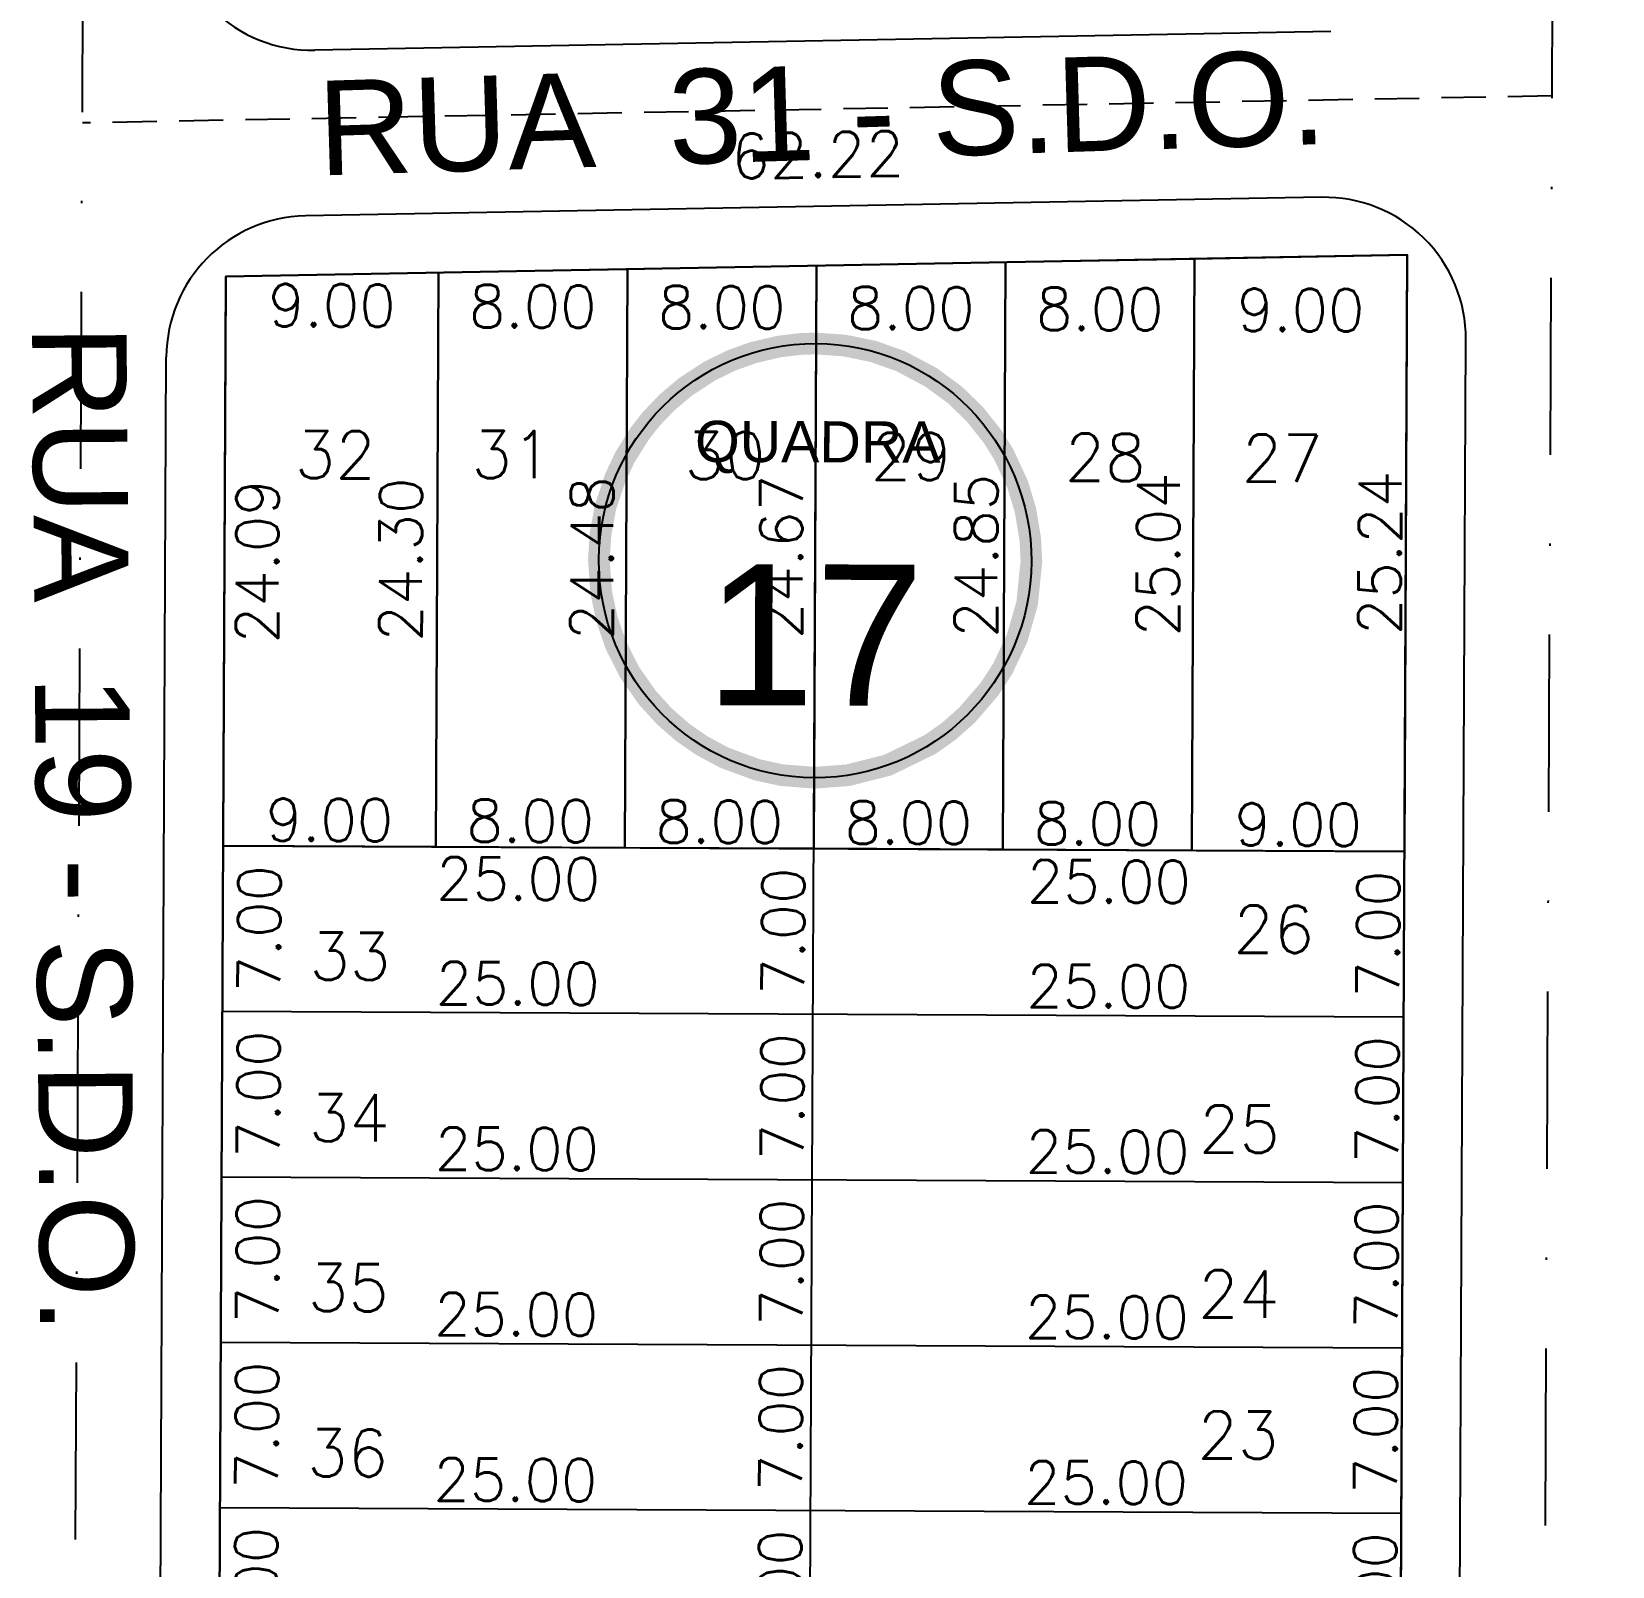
# Model space of a CAD drawing. Header units: millimetres. Extents: x -4430026 to 4783824, y 584 to 9593110.
# Drawn here: x 2796.6 to 2863.5, y 1840.2 to 1905.2 of the extents above; entities that cross this region are included whole.
import ezdxf
from ezdxf.enums import TextEntityAlignment as Align

# ---------------------------------------------------------------- set-up
doc = ezdxf.new("R2010")
doc.units = ezdxf.units.MM
doc.linetypes.add('DASHDOT', pattern=[1, 0.5, -0.25, 0, -0.25])
doc.linetypes.add('HIDDEN2', pattern=[0.1875, 0.125, -0.0625])
for name, color, linetype in [('boundary filipe', 6, 'Continuous'), ('BOUNDARY LOTES', 2, 'Continuous'), ('Calçada', 1, 'Continuous'), ('Cota', 8, 'Continuous'), ('COTAS', 8, 'Continuous'), ('Lotes', 2, 'Continuous'), ('Nomes de Ruas', 3, 'Continuous'), ('Numero de lotes', 5, 'Continuous'), ('númeraçãoquadras', 4, 'Continuous'), ('Projeção', 8, 'HIDDEN2'), ('QUADRA', 4, 'Continuous')]:
    doc.layers.add(name, color=color, linetype=linetype)
doc.styles.add('arcad1', font='romans.shx')
doc.styles.add('ARIAL', font='arial.ttf', dxfattribs={"height": 0.25})
doc.styles.add('ROMANS', font='romans.shx')
doc.styles.add('STYLE1', font='sanss___.ttf')
doc.dimstyles.new('BOLA100', dxfattribs={"dimscale": 0, "dimtxt": 1.9, "dimasz": 0.18, "dimexe": 0.18, "dimexo": 0.063, "dimgap": 0, "dimtad": 1, "dimzin": 4, "dimdsep": 46, "dimtxsty": 'ROMANS', "dimcen": 0.09, "dimse1": 1, "dimse2": 1, "dimsd1": 1, "dimsd2": 1, "dimclrt": 256, "dimaunit": 1, "dimadec": 4, "dimazin": 0, "dimtfac": 1.2, "dimtix": 1, "dimtmove": 2, "dimatfit": 3, "dimfxl": 1, "dimtvp": 2, "dimtolj": 1, "dimtzin": 4, "dimarcsym": 0})
doc.dimstyles.get("Standard").update_dxf_attribs({"dimtxt": 0.18, "dimasz": 0.18, "dimexe": 0.18, "dimexo": 0.0625, "dimgap": 0.09, "dimtad": 0, "dimtih": 1, "dimtoh": 1, "dimdec": 4, "dimzin": 0, "dimdsep": 46, "dimtxsty": 'Standard', "dimcen": 0.09, "dimadec": 0, "dimazin": 0, "dimtfac": 1, "dimtdec": 4, "dimtofl": 0, "dimtmove": 0, "dimatfit": 3, "dimfxl": 1, "dimtolj": 1, "dimtzin": 0, "dimarcsym": 0})

# ---------------------------------------------------------------- blocks, each defined once
blk = doc.blocks.new('NUM_quadra')
at = {"color": 6, "const_width": 0.02}
blk.add_lwpolyline([(-0.0134, 0.1996), (-0.034, 0.1971), (-0.0579, 0.1914), (-0.0779, 0.1842), (-0.0981, 0.1743), (-0.1208, 0.1594), (-0.1377, 0.145), (-0.1521, 0.1299), (-0.1625, 0.1166), (-0.1764, 0.0942), (-0.1852, 0.0754), (-0.1941, 0.0483), (-0.1985, 0.0243), (-0.2, 0), (-0.1977, -0.0299), (-0.1921, -0.0556), (-0.1839, -0.0786), (-0.1713, -0.1033), (-0.1546, -0.1269), (-0.1389, -0.1439), (-0.1219, -0.1586), (-0.1046, -0.1705), (-0.0831, -0.1819), (-0.0531, -0.1928), (-0.0302, -0.1977), (0, -0.2), (0.0309, -0.1976), (0.0677, -0.1882), (0.1069, -0.169), (0.124, -0.1569), (0.1407, -0.1421), (0.1614, -0.1181), (0.1737, -0.0992), (0.187, -0.071), (0.1962, -0.0386), (0.2, 0), (0.1989, 0.0205), (0.1943, 0.0473), (0.1871, 0.0707), (0.1741, 0.0984), (0.1635, 0.1151), (0.1472, 0.1354), (0.1285, 0.1533), (0.1063, 0.1694), (0.0782, 0.1841), (0.0533, 0.1928), (0.0267, 0.1982), (0, 0.2)], close=True, dxfattribs=at)
blk.add_circle((0, 0), 0.2)
at = {"color": 3, "insert": (-0.1114, 0.1285), "char_height": 0.038, "width": 0.2663, "attachment_point": 1, "style": 'STYLE1'}
blk.add_mtext('\\fArial|b0|i0|c0|p34;QUADRA', dxfattribs=at)
at = {"color": 3, "style": 'STYLE1'}
blk.add_attdef('00', text='', height=0.13, dxfattribs=at).set_placement((0, -0.1335), align=Align.CENTER)
blk = doc.blocks.new('*D14042')
at = {"layer": 'DEFPOINTS', "color": 0, "linetype": 'ByBlock'}
for p in [(2861.205, 1963.073), (2860.915, 1901.755), (2863.198, 1901.744)]:
    blk.add_point(p, dxfattribs=at)
at = {"layer": 'COTAS', "linetype": 'ByBlock', "insert": (2862.394, 1932.407), "char_height": 1.9, "attachment_point": 5, "rotation": 89.72858, "style": 'ROMANS'}
blk.add_mtext('\\A1;61.32', dxfattribs=at)
blk = doc.blocks.new('*D14043')
at = {"layer": 'DEFPOINTS', "color": 0, "linetype": 'ByBlock'}
for p in [(2860.915, 1901.755), (2798.708, 1900.612), (2860.954, 1899.592)]:
    blk.add_point(p, dxfattribs=at)
at = {"layer": 'COTAS', "linetype": 'ByBlock', "insert": (2829.834, 1899.971), "char_height": 1.9, "attachment_point": 5, "rotation": 1.0519, "style": 'ROMANS'}
blk.add_mtext('\\A1;62.22', dxfattribs=at)
blk = doc.blocks.new('*D14044')
at = {"layer": 'DEFPOINTS', "color": 0, "linetype": 'ByBlock'}
for p in [(2860.915, 1901.755), (2859.939, 1695.795), (2862.525, 1695.782)]:
    blk.add_point(p, dxfattribs=at)
at = {"layer": 'COTAS', "linetype": 'ByBlock', "insert": (2862.063, 1798.767), "char_height": 1.9, "attachment_point": 5, "rotation": 89.72858, "style": 'ROMANS'}
blk.add_mtext('\\A1;205.96', dxfattribs=at)
blk = doc.blocks.new('*D14045')
at = {"layer": 'DEFPOINTS', "color": 0, "linetype": 'ByBlock'}
for p in [(2798.708, 1900.612), (2797.733, 1694.698), (2800.04, 1694.687)]:
    blk.add_point(p, dxfattribs=at)
at = {"layer": 'COTAS', "linetype": 'ByBlock', "insert": (2799.578, 1797.649), "char_height": 1.9, "attachment_point": 5, "rotation": 89.72858, "style": 'ROMANS'}
blk.add_mtext('\\A1;205.92', dxfattribs=at)
blk = doc.blocks.new('*D12993')
at = {"layer": 'DEFPOINTS', "color": 0}
for p in [(2804.781, 1894.821), (2809.771, 1894.797), (2804.667, 1870.733)]:
    blk.add_point(p, dxfattribs=at)
at = {"layer": 'Cota', "color": 41, "insert": (2806.114, 1882.771), "char_height": 1.8, "attachment_point": 5, "rotation": 89.72858, "style": 'ROMANS'}
blk.add_mtext('\\A1;24.09', dxfattribs=at)
blk = doc.blocks.new('*D12994')
at = {"layer": 'DEFPOINTS', "color": 0}
for p in [(2813.782, 1894.986), (2813.667, 1870.691), (2815.725, 1870.681)]:
    blk.add_point(p, dxfattribs=at)
at = {"layer": 'Cota', "color": 41, "insert": (2812.183, 1882.846), "char_height": 1.8, "attachment_point": 5, "rotation": 89.72858, "style": 'ROMANS'}
blk.add_mtext('\\A1;24.30', dxfattribs=at)
blk = doc.blocks.new('*D12995')
at = {"layer": 'DEFPOINTS', "color": 0}
for p in [(2821.783, 1895.133), (2821.667, 1870.653), (2823.817, 1870.643)]:
    blk.add_point(p, dxfattribs=at)
at = {"layer": 'Cota', "color": 41, "insert": (2820.275, 1882.9), "char_height": 1.8, "attachment_point": 5, "rotation": 89.72858, "style": 'ROMANS'}
blk.add_mtext('\\A1;24.48', dxfattribs=at)
blk = doc.blocks.new('*D12996')
at = {"layer": 'DEFPOINTS', "color": 0}
for p in [(2829.784, 1895.28), (2829.667, 1870.615), (2831.832, 1870.605)]:
    blk.add_point(p, dxfattribs=at)
at = {"layer": 'Cota', "color": 41, "insert": (2828.29, 1882.954), "char_height": 1.8, "attachment_point": 5, "rotation": 89.72858, "style": 'ROMANS'}
blk.add_mtext('\\A1;24.67', dxfattribs=at)
blk = doc.blocks.new('*D12997')
at = {"layer": 'DEFPOINTS', "color": 0}
for p in [(2837.784, 1895.427), (2840.197, 1895.416), (2837.667, 1870.577)]:
    blk.add_point(p, dxfattribs=at)
at = {"layer": 'Cota', "color": 41, "insert": (2836.538, 1883.008), "char_height": 1.8, "attachment_point": 5, "rotation": 89.72858, "style": 'ROMANS'}
blk.add_mtext('\\A1;24.85', dxfattribs=at)
blk = doc.blocks.new('*D12998')
at = {"layer": 'DEFPOINTS', "color": 0}
for p in [(2845.785, 1895.574), (2845.667, 1870.539), (2847.782, 1870.529)]:
    blk.add_point(p, dxfattribs=at)
at = {"layer": 'Cota', "color": 41, "insert": (2844.241, 1883.064), "char_height": 1.8, "attachment_point": 5, "rotation": 89.72858, "style": 'ROMANS'}
blk.add_mtext('\\A1;25.04', dxfattribs=at)
blk = doc.blocks.new('*D12999')
at = {"layer": 'DEFPOINTS', "color": 0}
for p in [(2854.786, 1895.739), (2854.666, 1870.496), (2857.166, 1870.485)]:
    blk.add_point(p, dxfattribs=at)
at = {"layer": 'Cota', "color": 41, "insert": (2853.626, 1883.123), "char_height": 1.8, "attachment_point": 5, "rotation": 89.72858, "style": 'ROMANS'}
blk.add_mtext('\\A1;25.24', dxfattribs=at)
blk = doc.blocks.new('*D13000')
at = {"layer": 'DEFPOINTS', "color": 0}
for p in [(2804.781, 1894.821), (2813.781, 1894.778), (2813.758, 1889.975)]:
    blk.add_point(p, dxfattribs=at)
at = {"layer": 'Cota', "color": 41, "insert": (2809.275, 1893.596), "char_height": 1.8, "attachment_point": 5, "rotation": 359.72858, "style": 'ROMANS'}
blk.add_mtext('\\A1;9.00', dxfattribs=at)
blk = doc.blocks.new('*D13001')
at = {"layer": 'DEFPOINTS', "color": 0}
for p in [(2813.781, 1894.778), (2821.783, 1895.133), (2821.758, 1889.937)]:
    blk.add_point(p, dxfattribs=at)
at = {"layer": 'Cota', "color": 41, "insert": (2817.775, 1893.556), "char_height": 1.8, "attachment_point": 5, "rotation": 359.72858, "style": 'ROMANS'}
blk.add_mtext('\\A1;8.00', dxfattribs=at)
blk = doc.blocks.new('*D13002')
at = {"layer": 'DEFPOINTS', "color": 0}
for p in [(2821.783, 1895.133), (2829.783, 1895.095), (2829.758, 1889.899)]:
    blk.add_point(p, dxfattribs=at)
at = {"layer": 'Cota', "color": 41, "insert": (2825.775, 1893.518), "char_height": 1.8, "attachment_point": 5, "rotation": 359.72858, "style": 'ROMANS'}
blk.add_mtext('\\A1;8.00', dxfattribs=at)
blk = doc.blocks.new('*D13003')
at = {"layer": 'DEFPOINTS', "color": 0}
for p in [(2829.783, 1895.095), (2837.783, 1895.057), (2837.758, 1889.861)]:
    blk.add_point(p, dxfattribs=at)
at = {"layer": 'Cota', "color": 41, "insert": (2833.775, 1893.48), "char_height": 1.8, "attachment_point": 5, "rotation": 359.72858, "style": 'ROMANS'}
blk.add_mtext('\\A1;8.00', dxfattribs=at)
blk = doc.blocks.new('*D13004')
at = {"layer": 'DEFPOINTS', "color": 0}
for p in [(2845.785, 1895.574), (2837.783, 1895.057), (2845.758, 1889.824)]:
    blk.add_point(p, dxfattribs=at)
at = {"layer": 'Cota', "color": 41, "insert": (2841.775, 1893.442), "char_height": 1.8, "attachment_point": 5, "rotation": 359.72858, "style": 'ROMANS'}
blk.add_mtext('\\A1;8.00', dxfattribs=at)
blk = doc.blocks.new('*D13005')
at = {"layer": 'DEFPOINTS', "color": 0}
for p in [(2845.785, 1895.574), (2854.785, 1895.531), (2854.758, 1889.781)]:
    blk.add_point(p, dxfattribs=at)
at = {"layer": 'Cota', "color": 41, "insert": (2850.275, 1893.402), "char_height": 1.8, "attachment_point": 5, "rotation": 359.72858, "style": 'ROMANS'}
blk.add_mtext('\\A1;9.00', dxfattribs=at)
blk = doc.blocks.new('*D13006')
at = {"layer": 'DEFPOINTS', "color": 0}
for p in [(2804.667, 1870.733), (2813.667, 1870.691), (2813.655, 1868.208)]:
    blk.add_point(p, dxfattribs=at)
at = {"layer": 'Cota', "color": 41, "insert": (2809.172, 1871.829), "char_height": 1.8, "attachment_point": 5, "rotation": 359.72858, "style": 'ROMANS'}
blk.add_mtext('\\A1;9.00', dxfattribs=at)
blk = doc.blocks.new('*D13007')
at = {"layer": 'DEFPOINTS', "color": 0}
for p in [(2813.667, 1870.691), (2821.667, 1870.653), (2821.655, 1868.17)]:
    blk.add_point(p, dxfattribs=at)
at = {"layer": 'Cota', "color": 41, "insert": (2817.672, 1871.789), "char_height": 1.8, "attachment_point": 5, "rotation": 359.72858, "style": 'ROMANS'}
blk.add_mtext('\\A1;8.00', dxfattribs=at)
blk = doc.blocks.new('*D13008')
at = {"layer": 'DEFPOINTS', "color": 0}
for p in [(2821.667, 1870.653), (2829.667, 1870.615), (2829.655, 1868.132)]:
    blk.add_point(p, dxfattribs=at)
at = {"layer": 'Cota', "color": 41, "insert": (2825.672, 1871.751), "char_height": 1.8, "attachment_point": 5, "rotation": 359.72858, "style": 'ROMANS'}
blk.add_mtext('\\A1;8.00', dxfattribs=at)
blk = doc.blocks.new('*D13009')
at = {"layer": 'DEFPOINTS', "color": 0}
for p in [(2829.667, 1870.615), (2837.667, 1870.577), (2837.655, 1868.095)]:
    blk.add_point(p, dxfattribs=at)
at = {"layer": 'Cota', "color": 41, "insert": (2833.672, 1871.713), "char_height": 1.8, "attachment_point": 5, "rotation": 359.72858, "style": 'ROMANS'}
blk.add_mtext('\\A1;8.00', dxfattribs=at)
blk = doc.blocks.new('*D13010')
at = {"layer": 'DEFPOINTS', "color": 0}
for p in [(2837.667, 1870.577), (2845.667, 1870.539), (2845.655, 1868.057)]:
    blk.add_point(p, dxfattribs=at)
at = {"layer": 'Cota', "color": 41, "insert": (2841.672, 1871.676), "char_height": 1.8, "attachment_point": 5, "rotation": 359.72858, "style": 'ROMANS'}
blk.add_mtext('\\A1;8.00', dxfattribs=at)
blk = doc.blocks.new('*D13011')
at = {"layer": 'DEFPOINTS', "color": 0}
for p in [(2845.667, 1870.539), (2854.666, 1870.496), (2854.655, 1868.014)]:
    blk.add_point(p, dxfattribs=at)
at = {"layer": 'Cota', "color": 41, "insert": (2850.172, 1871.635), "char_height": 1.8, "attachment_point": 5, "rotation": 359.72858, "style": 'ROMANS'}
blk.add_mtext('\\A1;9.00', dxfattribs=at)
blk = doc.blocks.new('*D13012')
at = {"layer": 'DEFPOINTS', "color": 0}
for p in [(2804.667, 1870.733), (2804.634, 1863.733), (2809.779, 1863.709)]:
    blk.add_point(p, dxfattribs=at)
at = {"layer": 'Cota', "color": 41, "insert": (2806.196, 1867.226), "char_height": 1.8, "attachment_point": 5, "rotation": 89.72858, "style": 'ROMANS'}
blk.add_mtext('\\A1;7.00', dxfattribs=at)
blk = doc.blocks.new('*D13013')
at = {"layer": 'DEFPOINTS', "color": 0}
for p in [(2804.634, 1863.733), (2829.634, 1863.615), (2829.622, 1861.25)]:
    blk.add_point(p, dxfattribs=at)
at = {"layer": 'Cota', "color": 41, "insert": (2817.14, 1864.91), "char_height": 1.8, "attachment_point": 5, "rotation": 359.72858, "style": 'ROMANS'}
blk.add_mtext('\\A1;25.00', dxfattribs=at)
blk = doc.blocks.new('*D13014')
at = {"layer": 'DEFPOINTS', "color": 0}
for p in [(2829.634, 1863.615), (2854.633, 1863.497), (2854.622, 1861.132)]:
    blk.add_point(p, dxfattribs=at)
at = {"layer": 'Cota', "color": 41, "insert": (2842.139, 1864.791), "char_height": 1.8, "attachment_point": 5, "rotation": 359.72858, "style": 'ROMANS'}
blk.add_mtext('\\A1;25.00', dxfattribs=at)
blk = doc.blocks.new('*D13015')
at = {"layer": 'DEFPOINTS', "color": 0}
for p in [(2854.666, 1870.496), (2854.633, 1863.497), (2857.133, 1863.485)]:
    blk.add_point(p, dxfattribs=at)
at = {"layer": 'Cota', "color": 41, "insert": (2853.55, 1867.002), "char_height": 1.8, "attachment_point": 5, "rotation": 89.72858, "style": 'ROMANS'}
blk.add_mtext('\\A1;7.00', dxfattribs=at)
blk = doc.blocks.new('*D13016')
at = {"layer": 'DEFPOINTS', "color": 0}
for p in [(2827.864, 1870.623), (2827.831, 1863.623), (2831.954, 1863.604)]:
    blk.add_point(p, dxfattribs=at)
at = {"layer": 'Cota', "color": 41, "insert": (2828.371, 1867.121), "char_height": 1.8, "attachment_point": 5, "rotation": 89.72858, "style": 'ROMANS'}
blk.add_mtext('\\A1;7.00', dxfattribs=at)
blk = doc.blocks.new('*D13017')
at = {"layer": 'DEFPOINTS', "color": 0}
for p in [(2804.667, 1870.733), (2829.667, 1870.615), (2829.643, 1865.681)]:
    blk.add_point(p, dxfattribs=at)
at = {"layer": 'Cota', "color": 41, "insert": (2817.161, 1869.341), "char_height": 1.8, "attachment_point": 5, "rotation": 359.72858, "style": 'ROMANS'}
blk.add_mtext('\\A1;25.00', dxfattribs=at)
blk = doc.blocks.new('*D13018')
at = {"layer": 'DEFPOINTS', "color": 0}
for p in [(2829.667, 1870.615), (2854.666, 1870.496), (2854.643, 1865.563)]:
    blk.add_point(p, dxfattribs=at)
at = {"layer": 'Cota', "color": 41, "insert": (2842.16, 1869.222), "char_height": 1.8, "attachment_point": 5, "rotation": 359.72858, "style": 'ROMANS'}
blk.add_mtext('\\A1;25.00', dxfattribs=at)
blk = doc.blocks.new('*D13019')
at = {"layer": 'DEFPOINTS', "color": 0}
for p in [(2804.634, 1863.733), (2804.601, 1856.733), (2809.746, 1856.709)]:
    blk.add_point(p, dxfattribs=at)
at = {"layer": 'Cota', "color": 41, "insert": (2806.163, 1860.226), "char_height": 1.8, "attachment_point": 5, "rotation": 89.72858, "style": 'ROMANS'}
blk.add_mtext('\\A1;7.00', dxfattribs=at)
blk = doc.blocks.new('*D13020')
at = {"layer": 'DEFPOINTS', "color": 0}
for p in [(2804.601, 1856.733), (2829.6, 1856.615), (2829.589, 1854.25)]:
    blk.add_point(p, dxfattribs=at)
at = {"layer": 'Cota', "color": 41, "insert": (2817.106, 1857.91), "char_height": 1.8, "attachment_point": 5, "rotation": 359.72858, "style": 'ROMANS'}
blk.add_mtext('\\A1;25.00', dxfattribs=at)
blk = doc.blocks.new('*D13021')
at = {"layer": 'DEFPOINTS', "color": 0}
for p in [(2829.6, 1856.615), (2854.6, 1856.497), (2854.589, 1854.132)]:
    blk.add_point(p, dxfattribs=at)
at = {"layer": 'Cota', "color": 41, "insert": (2842.106, 1857.791), "char_height": 1.8, "attachment_point": 5, "rotation": 359.72858, "style": 'ROMANS'}
blk.add_mtext('\\A1;25.00', dxfattribs=at)
blk = doc.blocks.new('*D13022')
at = {"layer": 'DEFPOINTS', "color": 0}
for p in [(2854.633, 1863.497), (2854.6, 1856.497), (2857.1, 1856.485)]:
    blk.add_point(p, dxfattribs=at)
at = {"layer": 'Cota', "color": 41, "insert": (2853.517, 1860.002), "char_height": 1.8, "attachment_point": 5, "rotation": 89.72858, "style": 'ROMANS'}
blk.add_mtext('\\A1;7.00', dxfattribs=at)
blk = doc.blocks.new('*D13023')
at = {"layer": 'DEFPOINTS', "color": 0}
for p in [(2827.831, 1863.623), (2827.798, 1856.624), (2831.921, 1856.604)]:
    blk.add_point(p, dxfattribs=at)
at = {"layer": 'Cota', "color": 41, "insert": (2828.338, 1860.121), "char_height": 1.8, "attachment_point": 5, "rotation": 89.72858, "style": 'ROMANS'}
blk.add_mtext('\\A1;7.00', dxfattribs=at)
blk = doc.blocks.new('*D13024')
at = {"layer": 'DEFPOINTS', "color": 0}
for p in [(2804.601, 1856.733), (2804.568, 1849.734), (2809.713, 1849.709)]:
    blk.add_point(p, dxfattribs=at)
at = {"layer": 'Cota', "color": 41, "insert": (2806.13, 1853.226), "char_height": 1.8, "attachment_point": 5, "rotation": 89.72858, "style": 'ROMANS'}
blk.add_mtext('\\A1;7.00', dxfattribs=at)
blk = doc.blocks.new('*D13025')
at = {"layer": 'DEFPOINTS', "color": 0}
for p in [(2804.568, 1849.734), (2829.567, 1849.615), (2829.556, 1847.251)]:
    blk.add_point(p, dxfattribs=at)
at = {"layer": 'Cota', "color": 41, "insert": (2817.073, 1850.91), "char_height": 1.8, "attachment_point": 5, "rotation": 359.72858, "style": 'ROMANS'}
blk.add_mtext('\\A1;25.00', dxfattribs=at)
blk = doc.blocks.new('*D13026')
at = {"layer": 'DEFPOINTS', "color": 0}
for p in [(2829.567, 1849.615), (2854.567, 1849.497), (2854.556, 1847.132)]:
    blk.add_point(p, dxfattribs=at)
at = {"layer": 'Cota', "color": 41, "insert": (2842.073, 1850.791), "char_height": 1.8, "attachment_point": 5, "rotation": 359.72858, "style": 'ROMANS'}
blk.add_mtext('\\A1;25.00', dxfattribs=at)
blk = doc.blocks.new('*D13027')
at = {"layer": 'DEFPOINTS', "color": 0}
for p in [(2854.6, 1856.497), (2854.567, 1849.497), (2857.067, 1849.485)]:
    blk.add_point(p, dxfattribs=at)
at = {"layer": 'Cota', "color": 41, "insert": (2853.484, 1853.002), "char_height": 1.8, "attachment_point": 5, "rotation": 89.72858, "style": 'ROMANS'}
blk.add_mtext('\\A1;7.00', dxfattribs=at)
blk = doc.blocks.new('*D13028')
at = {"layer": 'DEFPOINTS', "color": 0}
for p in [(2827.798, 1856.624), (2827.764, 1849.624), (2831.888, 1849.604)]:
    blk.add_point(p, dxfattribs=at)
at = {"layer": 'Cota', "color": 41, "insert": (2828.305, 1853.121), "char_height": 1.8, "attachment_point": 5, "rotation": 89.72858, "style": 'ROMANS'}
blk.add_mtext('\\A1;7.00', dxfattribs=at)
blk = doc.blocks.new('*D13029')
at = {"layer": 'DEFPOINTS', "color": 0}
for p in [(2804.568, 1849.734), (2804.534, 1842.734), (2809.68, 1842.709)]:
    blk.add_point(p, dxfattribs=at)
at = {"layer": 'Cota', "color": 41, "insert": (2806.097, 1846.226), "char_height": 1.8, "attachment_point": 5, "rotation": 89.72858, "style": 'ROMANS'}
blk.add_mtext('\\A1;7.00', dxfattribs=at)
blk = doc.blocks.new('*D13030')
at = {"layer": 'DEFPOINTS', "color": 0}
for p in [(2804.534, 1842.734), (2829.534, 1842.615), (2829.523, 1840.251)]:
    blk.add_point(p, dxfattribs=at)
at = {"layer": 'Cota', "color": 41, "insert": (2817.04, 1843.91), "char_height": 1.8, "attachment_point": 5, "rotation": 359.72858, "style": 'ROMANS'}
blk.add_mtext('\\A1;25.00', dxfattribs=at)
blk = doc.blocks.new('*D13031')
at = {"layer": 'DEFPOINTS', "color": 0}
for p in [(2829.534, 1842.615), (2854.534, 1842.497), (2854.523, 1840.132)]:
    blk.add_point(p, dxfattribs=at)
at = {"layer": 'Cota', "color": 41, "insert": (2842.04, 1843.791), "char_height": 1.8, "attachment_point": 5, "rotation": 359.72858, "style": 'ROMANS'}
blk.add_mtext('\\A1;25.00', dxfattribs=at)
blk = doc.blocks.new('*D12072')
at = {"layer": 'DEFPOINTS', "color": 0}
for p in [(2854.567, 1849.497), (2854.534, 1842.497), (2857.034, 1842.485)]:
    blk.add_point(p, dxfattribs=at)
at = {"layer": 'Cota', "color": 41, "insert": (2853.45, 1846.002), "char_height": 1.8, "attachment_point": 5, "rotation": 89.72858, "style": 'ROMANS'}
blk.add_mtext('\\A1;7.00', dxfattribs=at)
blk = doc.blocks.new('*D12073')
at = {"layer": 'DEFPOINTS', "color": 0}
for p in [(2827.764, 1849.624), (2827.731, 1842.624), (2831.855, 1842.604)]:
    blk.add_point(p, dxfattribs=at)
at = {"layer": 'Cota', "color": 41, "insert": (2828.272, 1846.121), "char_height": 1.8, "attachment_point": 5, "rotation": 89.72858, "style": 'ROMANS'}
blk.add_mtext('\\A1;7.00', dxfattribs=at)
blk = doc.blocks.new('*D12074')
at = {"layer": 'DEFPOINTS', "color": 0}
for p in [(2804.534, 1842.734), (2804.501, 1835.734), (2809.647, 1835.709)]:
    blk.add_point(p, dxfattribs=at)
at = {"layer": 'Cota', "color": 41, "insert": (2806.063, 1839.226), "char_height": 1.8, "attachment_point": 5, "rotation": 89.72858, "style": 'ROMANS'}
blk.add_mtext('\\A1;7.00', dxfattribs=at)
blk = doc.blocks.new('*D12077')
at = {"layer": 'DEFPOINTS', "color": 0}
for p in [(2854.534, 1842.497), (2854.501, 1835.497), (2857.001, 1835.485)]:
    blk.add_point(p, dxfattribs=at)
at = {"layer": 'Cota', "color": 41, "insert": (2853.417, 1839.002), "char_height": 1.8, "attachment_point": 5, "rotation": 89.72858, "style": 'ROMANS'}
blk.add_mtext('\\A1;7.00', dxfattribs=at)
blk = doc.blocks.new('*D12078')
at = {"layer": 'DEFPOINTS', "color": 0}
for p in [(2827.731, 1842.624), (2827.698, 1835.624), (2831.822, 1835.604)]:
    blk.add_point(p, dxfattribs=at)
at = {"layer": 'Cota', "color": 41, "insert": (2828.238, 1839.121), "char_height": 1.8, "attachment_point": 5, "rotation": 89.72858, "style": 'ROMANS'}
blk.add_mtext('\\A1;7.00', dxfattribs=at)

msp = doc.modelspace()

# ---------------------------------------------------------------- linework, layer by layer
at = {"layer": 'boundary filipe', "linetype": 'ByBlock'}
for p, q in [((2853.895, 1707.729, 2.439), (2854.785, 1895.541, 2.439)), ((2804.78, 1894.623, 2.439), (2803.89, 1706.811, 2.439))]:
    msp.add_line(p, q, dxfattribs=at)
at = {"layer": 'boundary filipe', "elevation": 2.439}
msp.add_lwpolyline([(2854.781, 1895.739), (2804.777, 1894.821), (2803.883, 1705.263), (2853.888, 1706.182), (2854.781, 1895.739)], dxfattribs=at)
at = {"layer": 'BOUNDARY LOTES', "elevation": 2.439}
for points in [[(2829.784, 1895.28), (2837.784, 1895.427), (2837.667, 1870.577), (2829.667, 1870.615), (2829.784, 1895.28)], [(2837.784, 1895.427), (2845.785, 1895.574), (2845.667, 1870.539), (2837.667, 1870.577), (2837.784, 1895.427)], [(2845.785, 1895.574), (2854.786, 1895.739), (2854.666, 1870.496), (2845.667, 1870.539), (2845.785, 1895.574)], [(2804.781, 1894.821), (2813.782, 1894.986), (2813.667, 1870.691), (2804.667, 1870.733), (2804.781, 1894.821)], [(2813.782, 1894.986), (2821.783, 1895.133), (2821.667, 1870.653), (2813.667, 1870.691), (2813.782, 1894.986)], [(2821.783, 1895.133), (2829.784, 1895.28), (2829.667, 1870.615), (2821.667, 1870.653), (2821.783, 1895.133)]]:
    msp.add_lwpolyline(points, dxfattribs=at)
at = {"layer": 'Calçada'}
for p, q in [((2851.549, 1905.182, 2.439), (2808.544, 1904.392, 2.439)), ((2851.159, 1898.173, 2.439), (2808.155, 1897.383, 2.439)), ((2856.404, 1709.589, 2.439), (2857.269, 1892.146, 2.439)), ((2801.4, 1708.856, 2.439), (2802.265, 1891.413, 2.439))]:
    msp.add_line(p, q, dxfattribs=at)
for centre, start, end in [((2851.269, 1892.174, 2.439), 359.72858, 91.0519), ((2808.265, 1891.384, 2.439), 91.0519, 179.72858)]:
    msp.add_arc(centre, 6, start, end, dxfattribs=at)
msp.add_ellipse((2808.434, 1910.39, 2.439), major_axis=(-6, 0.028), ratio=0.99981, start_param=0, end_param=1.593897, dxfattribs=at)
at = {"layer": 'Lotes'}
for p, q in [((2837.667, 1870.577, 2.439), (2837.784, 1895.427, 2.439)), ((2845.667, 1870.539, 2.439), (2845.785, 1895.574, 2.439)), ((2813.667, 1870.691, 2.439), (2813.782, 1894.986, 2.439)), ((2821.667, 1870.653, 2.439), (2821.783, 1895.133, 2.439)), ((2828.886, 1705.722, 2.439), (2829.784, 1895.28, 2.439)), ((2804.667, 1870.733, 2.439), (2854.666, 1870.496, 2.439)), ((2804.634, 1863.733, 2.439), (2854.633, 1863.497, 2.439)), ((2804.601, 1856.733, 2.439), (2854.6, 1856.497, 2.439)), ((2804.568, 1849.734, 2.439), (2854.567, 1849.497, 2.439)), ((2804.534, 1842.734, 2.439), (2854.534, 1842.497, 2.439))]:
    msp.add_line(p, q, dxfattribs=at)
at = {"layer": 'Projeção', "linetype": 'DASHDOT', "ltscale": 15}
for p, q in [((2859.058, 1509.775, 2.439), (2861.205, 1963.073, 2.439)), ((2796.854, 1509.184, 2.439), (2798.999, 1961.957, 2.439))]:
    msp.add_line(p, q, dxfattribs=at)
at = {"layer": 'Projeção', "ltscale": 15}
msp.add_line((2860.918, 1902.462, 2.439), (2798.712, 1901.32, 2.439), dxfattribs=at)
at = {"layer": 'QUADRA', "elevation": 2.439}
msp.add_lwpolyline([(2854.786, 1895.739), (2853.888, 1706.181), (2803.883, 1705.263), (2804.781, 1894.821)], close=True, dxfattribs=at)

# ---------------------------------------------------------------- block references
at = {"layer": 'númeraçãoquadras', "linetype": 'ByBlock', "extrusion": (0.084423, -0.000343131, 0.99643)}
ref = msp.add_blockref('NUM_quadra', (1894.286, -2811.768, 240.678), dxfattribs=dict(at, xscale=45.93175888062505, yscale=45.93175888063583, zscale=45.9317585301846, rotation=270.0385460290153))
ref.add_attrib('00', '17', dxfattribs={"layer": '0', "color": 3, "extrusion": (0.084423, -0.000343131, 0.99643), "height": 5.9711, "rotation": 270.03855, "style": 'STYLE1'}).set_placement((1888.156, -2811.772, 240.678), align=Align.CENTER)

# ---------------------------------------------------------------- texts
at = {"layer": 'Nomes de Ruas', "extrusion": (-0.084988, 0.016854, 0.996239), "style": 'ARIAL'}
msp.add_text('RUA  31 - S.D.O.', height=4, rotation=102.96746, dxfattribs=at).set_placement((-2409.179, 2376.907, -204.272))
msp.add_text('RUA  31 - S.D.O.', height=4, rotation=102.96746, dxfattribs=at).set_placement((-2409.179, 2376.907, -204.272))
at = {"layer": 'Nomes de Ruas', "extrusion": (0.018825, 0.084574, 0.996239), "style": 'ARIAL'}
msp.add_text('RUA  19 - S.D.O.', height=4, rotation=102.96746, dxfattribs=at).set_placement((-2318.534, -2445.724, 215.154))
msp.add_text('RUA  19 - S.D.O.', height=4, rotation=102.96746, dxfattribs=at).set_placement((-2318.534, -2445.724, 215.154))
at = {"layer": 'Numero de lotes', "style": 'arcad1'}
for s, p in [('32', (2809.417, 1887.28, 2.439)), ('31', (2816.893, 1887.29, 2.439)), ('30', (2825.908, 1887.247, 2.439)), ('29', (2833.796, 1887.209, 2.439)), ('28', (2842.005, 1887.171, 2.439)), ('27', (2849.491, 1887.135, 2.439)), ('26', (2849.134, 1867.203, 2.439)), ('33', (2810.038, 1866.061, 2.439)), ('34', (2810.005, 1859.227, 2.439)), ('25', (2847.682, 1858.749, 2.439)), ('35', (2809.971, 1852.041, 2.439)), ('24', (2847.649, 1851.771, 2.439)), ('23', (2847.621, 1845.805, 2.439)), ('36', (2809.938, 1845.047, 2.439))]:
    msp.add_text(s, height=2, rotation=359.72858, dxfattribs=at).set_placement(p, align=Align.MIDDLE_CENTER)

# ---------------------------------------------------------------- dimensions: what is measured, and where the dimension line sits
at = {"layer": 'Cota'}
for p1, p2, distance, picture, middle in [((2837.667, 1870.577, 2.439), (2837.784, 1895.427, 2.439), -2.412, '*D12997', (2836.538, 1883.008, 2.439)), ((2845.785, 1895.574, 2.439), (2845.667, 1870.539, 2.439), 2.115, '*D12998', (2844.241, 1883.064, 2.439)), ((2854.786, 1895.739, 2.439), (2854.666, 1870.496, 2.439), 2.5, '*D12999', (2853.626, 1883.123, 2.439)), ((2804.667, 1870.733, 2.439), (2804.781, 1894.821, 2.439), -4.99, '*D12993', (2806.114, 1882.771, 2.439)), ((2804.781, 1894.821, 2.439), (2813.781, 1894.778, 2.439), -4.803, '*D13000', (2809.275, 1893.596, 2.439)), ((2813.782, 1894.986, 2.439), (2813.667, 1870.691, 2.439), 2.059, '*D12994', (2812.183, 1882.846, 2.439)), ((2821.783, 1895.133, 2.439), (2821.667, 1870.653, 2.439), 2.151, '*D12995', (2820.275, 1882.9, 2.439)), ((2829.784, 1895.28, 2.439), (2829.667, 1870.615, 2.439), 2.165, '*D12996', (2828.29, 1882.954, 2.439)), ((2804.667, 1870.733, 2.439), (2813.667, 1870.691, 2.439), -2.482, '*D13006', (2809.172, 1871.829, 2.439)), ((2804.667, 1870.733, 2.439), (2804.634, 1863.733, 2.439), 5.146, '*D13012', (2806.196, 1867.226, 2.439)), ((2804.667, 1870.733, 2.439), (2829.667, 1870.615, 2.439), -4.933, '*D13017', (2817.161, 1869.341, 2.439)), ((2827.864, 1870.623, 2.439), (2827.831, 1863.623, 2.439), 4.124, '*D13016', (2828.371, 1867.121, 2.439)), ((2854.666, 1870.496, 2.439), (2854.633, 1863.497, 2.439), 2.5, '*D13015', (2853.55, 1867.002, 2.439)), ((2804.634, 1863.733, 2.439), (2829.634, 1863.615, 2.439), -2.365, '*D13013', (2817.14, 1864.91, 2.439)), ((2804.634, 1863.733, 2.439), (2804.601, 1856.733, 2.439), 5.146, '*D13019', (2806.163, 1860.226, 2.439)), ((2827.831, 1863.623, 2.439), (2827.798, 1856.624, 2.439), 4.124, '*D13023', (2828.338, 1860.121, 2.439)), ((2854.633, 1863.497, 2.439), (2854.6, 1856.497, 2.439), 2.5, '*D13022', (2853.517, 1860.002, 2.439)), ((2804.601, 1856.733, 2.439), (2829.6, 1856.615, 2.439), -2.365, '*D13020', (2817.106, 1857.91, 2.439)), ((2804.601, 1856.733, 2.439), (2804.568, 1849.734, 2.439), 5.146, '*D13024', (2806.13, 1853.226, 2.439)), ((2827.798, 1856.624, 2.439), (2827.764, 1849.624, 2.439), 4.124, '*D13028', (2828.305, 1853.121, 2.439)), ((2854.6, 1856.497, 2.439), (2854.567, 1849.497, 2.439), 2.5, '*D13027', (2853.484, 1853.002, 2.439)), ((2804.568, 1849.734, 2.439), (2829.567, 1849.615, 2.439), -2.365, '*D13025', (2817.073, 1850.91, 2.439)), ((2804.568, 1849.734, 2.439), (2804.534, 1842.734, 2.439), 5.146, '*D13029', (2806.097, 1846.226, 2.439)), ((2827.764, 1849.624, 2.439), (2827.731, 1842.624, 2.439), 4.124, '*D12073', (2828.272, 1846.121, 2.439)), ((2854.567, 1849.497, 2.439), (2854.534, 1842.497, 2.439), 2.5, '*D12072', (2853.45, 1846.002, 2.439)), ((2804.534, 1842.734, 2.439), (2829.534, 1842.615, 2.439), -2.365, '*D13030', (2817.04, 1843.91, 2.439)), ((2804.534, 1842.734, 2.439), (2804.501, 1835.734, 2.439), 5.146, '*D12074', (2806.063, 1839.226, 2.439)), ((2827.731, 1842.624, 2.439), (2827.698, 1835.624, 2.439), 4.124, '*D12078', (2828.238, 1839.121, 2.439)), ((2854.534, 1842.497, 2.439), (2854.501, 1835.497, 2.439), 2.5, '*D12077', (2853.417, 1839.002, 2.439))]:
    dim = msp.add_aligned_dim(p1=p1, p2=p2, distance=distance, dimstyle='Standard', override={"dimtxt": 1.8, "dimexo": 0.063, "dimgap": 0, "dimtih": 0, "dimtoh": 0, "dimdec": 2, "dimzin": 4, "dimtxsty": 'ROMANS', "dimse1": 1, "dimse2": 1, "dimsd1": 1, "dimsd2": 1, "dimclrt": 41, "dimtfac": 1.2, "dimtdec": 2, "dimtix": 1, "dimtofl": 1, "dimtmove": 2, "dimfxl": 0.18, "dimfxlon": 1, "dimtvp": 2, "dimtzin": 4}, dxfattribs=at)
    dim.commit()
    dim.dimension.update_dxf_attribs({"geometry": picture, "text_midpoint": middle})
for base, p1, p2, picture, middle in [((2845.758, 1889.824, 2.439), (2837.783, 1895.057, 2.439), (2845.785, 1895.574, 2.439), '*D13004', (2841.775, 1893.442, 2.439)), ((2854.758, 1889.781, 2.439), (2845.785, 1895.574, 2.439), (2854.785, 1895.531, 2.439), '*D13005', (2850.275, 1893.402, 2.439)), ((2821.758, 1889.937, 2.439), (2813.781, 1894.778, 2.439), (2821.783, 1895.133, 2.439), '*D13001', (2817.775, 1893.556, 2.439)), ((2829.758, 1889.899, 2.439), (2821.783, 1895.133, 2.439), (2829.783, 1895.095, 2.439), '*D13002', (2825.775, 1893.518, 2.439)), ((2837.758, 1889.861, 2.439), (2829.783, 1895.095, 2.439), (2837.783, 1895.057, 2.439), '*D13003', (2833.775, 1893.48, 2.439)), ((2821.655, 1868.17, 2.439), (2813.667, 1870.691, 2.439), (2821.667, 1870.653, 2.439), '*D13007', (2817.672, 1871.789, 2.439)), ((2829.655, 1868.132, 2.439), (2821.667, 1870.653, 2.439), (2829.667, 1870.615, 2.439), '*D13008', (2825.672, 1871.751, 2.439)), ((2837.655, 1868.095, 2.439), (2829.667, 1870.615, 2.439), (2837.667, 1870.577, 2.439), '*D13009', (2833.672, 1871.713, 2.439)), ((2845.655, 1868.057, 2.439), (2837.667, 1870.577, 2.439), (2845.667, 1870.539, 2.439), '*D13010', (2841.672, 1871.676, 2.439)), ((2854.655, 1868.014, 2.439), (2845.667, 1870.539, 2.439), (2854.666, 1870.496, 2.439), '*D13011', (2850.172, 1871.635, 2.439)), ((2854.643, 1865.563, 2.439), (2829.667, 1870.615, 2.439), (2854.666, 1870.496, 2.439), '*D13018', (2842.16, 1869.222, 2.439)), ((2854.622, 1861.132, 2.439), (2829.634, 1863.615, 2.439), (2854.633, 1863.497, 2.439), '*D13014', (2842.139, 1864.791, 2.439)), ((2854.589, 1854.132, 2.439), (2829.6, 1856.615, 2.439), (2854.6, 1856.497, 2.439), '*D13021', (2842.106, 1857.791, 2.439)), ((2854.556, 1847.132, 2.439), (2829.567, 1849.615, 2.439), (2854.567, 1849.497, 2.439), '*D13026', (2842.073, 1850.791, 2.439)), ((2854.523, 1840.132, 2.439), (2829.534, 1842.615, 2.439), (2854.534, 1842.497, 2.439), '*D13031', (2842.04, 1843.791, 2.439))]:
    dim = msp.add_linear_dim(base=base, p1=p1, p2=p2, angle=179.72858, dimstyle='Standard', override={"dimtxt": 1.8, "dimexo": 0.063, "dimgap": 0, "dimtih": 0, "dimtoh": 0, "dimdec": 2, "dimzin": 4, "dimtxsty": 'ROMANS', "dimse1": 1, "dimse2": 1, "dimsd1": 1, "dimsd2": 1, "dimclrt": 41, "dimtfac": 1.2, "dimtdec": 2, "dimtix": 1, "dimtofl": 1, "dimtmove": 2, "dimfxl": 0.18, "dimfxlon": 1, "dimtvp": 2, "dimtzin": 4}, dxfattribs=at)
    dim.commit()
    dim.dimension.update_dxf_attribs({"geometry": picture, "text_midpoint": middle})
at = {"layer": 'COTAS', "linetype": 'ByBlock'}
for p1, p2, distance, picture, middle in [((2861.205, 1963.073, 2.439), (2860.915, 1901.755, 2.439), 2.284, '*D14042', (2862.394, 1932.407, 2.439)), ((2798.708, 1900.612, 2.439), (2860.915, 1901.755, 2.439), -2.163, '*D14043', (2829.834, 1899.971, 2.439)), ((2860.915, 1901.755, 2.439), (2859.939, 1695.795, 2.439), 2.587, '*D14044', (2862.063, 1798.767, 2.439)), ((2798.708, 1900.612, 2.439), (2797.733, 1694.698, 2.439), 2.307, '*D14045', (2799.578, 1797.649, 2.439))]:
    dim = msp.add_aligned_dim(p1=p1, p2=p2, distance=distance, dimstyle='BOLA100', override={"dimscale": 1, "dimfxl": 0.18}, dxfattribs=at)
    dim.commit()
    dim.dimension.update_dxf_attribs({"geometry": picture, "text_midpoint": middle})

doc.saveas('drawing.dxf')
